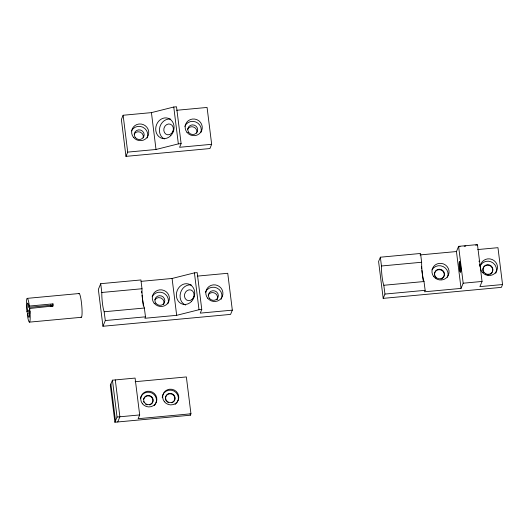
<?xml version="1.0" encoding="UTF-8"?>
<svg xmlns="http://www.w3.org/2000/svg" width="529" height="529" viewBox="0 0 529 529"><rect width="100%" height="100%" fill="white"/><g stroke="black" fill="none" stroke-linecap="round" stroke-linejoin="round"><path stroke-width="0.79" d="M460.005 271.284L460.012 262.377M141.111 281.349L172.084 278.466L194.421 272.865L197.178 272.607L201.767 309.465L199.016 309.723L176.673 315.324L144.886 318.279L145.495 316.811L144.324 307.845A11.942 1.527 84.7 0 1 141.997 288.847L140.906 279.953L100.715 283.689L101.806 292.59A11.942 1.527 84.7 0 0 104.134 311.588L105.304 320.548L102.95 326.267L230.578 314.391L232.33 310.146L227.734 273.288L197.31 276.118M502.55 284.536L479.909 286.639L482.051 281.448L477.462 244.59L458.597 246.349L463.186 283.207L461.043 288.398L424.542 291.79L425.151 290.322L423.98 281.355A11.942 1.527 84.7 0 1 421.653 262.358L420.562 253.464L380.371 257.206L381.462 266.1A11.942 1.527 84.7 0 0 383.789 285.098L384.96 294.064L383.188 298.363L501.38 287.366L502.55 284.536L497.961 247.678L477.747 249.556M172.904 131.86L173.248 130.888M29.386 306.06L52.966 303.864L52.49 305.154L28.903 307.349L29.386 306.06A11.942 1.527 84.7 0 0 26.893 298.726A11.942 1.527 84.7 0 0 26.966 311.925L30.232 311.72M52.966 303.864A11.942 1.527 84.7 0 1 53.237 306L29.684 308.46L29.194 309.677A7.161 0.919 84.7 0 1 29.194 317.155A7.161 0.919 84.7 0 1 27.759 313.161L30.199 312.937M26.979 312.024L27.442 310.589A7.161 0.919 84.7 0 1 27.468 303.335A7.161 0.919 84.7 0 1 28.87 307.124L28.903 307.349M211.666 144.305L179.596 147.287L181.11 143.624L176.514 106.765L173.763 107.023L151.426 112.624L123.125 115.256L121.372 119.508L125.968 156.366L209.92 148.55L211.666 144.305L207.077 107.447L176.653 110.277M125.968 156.366L127.714 152.114L123.125 115.256M100.715 283.689L98.354 289.416L102.95 326.267M190.949 413.797L138.122 418.71L139.682 414.934L135.087 378.076L112.452 380.186L110.31 385.376L114.899 422.235L190.367 415.212L190.949 413.797L186.36 376.939L135.16 381.7M114.899 422.235L117.041 417.044L112.452 380.186M117.729 421.97L119.871 416.779L115.282 379.921M201.767 309.465L200.26 313.128L232.33 310.146M380.371 257.206L378.592 261.511L383.188 298.363M461.043 288.398L456.454 251.539L458.597 246.349M27.759 313.161L27.329 314.768A11.942 1.527 84.7 0 0 29.763 321.758A11.942 1.527 84.7 0 0 29.736 308.929L29.684 308.46M193.905 296.729L193.561 297.701A4.569 4.404 22.4 0 0 193.495 298.039M194.07 296.419L194.467 295.823M127.714 152.114L156.015 149.482L178.352 143.881L181.11 143.624M458.412 246.785L460.051 246.633M464.158 246.249L465.798 246.097M475.637 245.178L477.277 245.026M419.953 254.938L456.454 251.539M27.191 298.363L79.072 293.529M381.462 265.994L421.653 262.252M101.806 292.484L141.997 288.741M27.468 310.834L29.095 310.682M383.862 285.27L424.053 281.527M104.213 311.76L144.404 308.017M29.419 322.135L81.301 317.307M463.186 283.207L482.051 281.448M384.96 294.064L425.151 290.322M105.304 320.548L145.495 316.811M117.041 417.044L139.682 414.934M52.49 305.154L52.457 304.929A7.161 0.919 84.7 0 0 52.391 304.532M421.382 266.404L421.686 268.858M421.891 270.498L423.114 280.324M173.763 107.023L178.352 143.881M194.421 272.865L199.016 309.723M190.162 413.572L190.367 415.212M151.426 112.624L156.015 149.482M172.084 278.466L176.673 315.324M141.521 291.254L141.726 292.894M142.03 295.347L143.359 305.993M110.892 383.961L115.487 420.82M143.617 399.203A4.774 4.602 22.4 0 1 151.023 396.829A4.774 4.602 22.4 0 1 150.745 404.473M150.487 404.612A4.774 4.602 22.4 0 1 149.661 404.936M147.016 404.936A4.774 4.602 22.4 0 1 146.725 404.844M145.905 404.473A4.774 4.602 22.4 0 1 145.654 404.321M143.908 402.331A4.774 4.602 22.4 0 1 143.61 401.504M165.623 399.745A4.774 4.602 22.4 0 1 167.964 394.284A4.774 4.602 22.4 0 1 173.942 395.765A4.774 4.602 22.4 0 1 173.598 401.723M173.162 402.106A4.774 4.602 22.4 0 1 172.923 402.278M172.15 402.695A4.774 4.602 22.4 0 1 171.879 402.8M168.658 402.807A4.774 4.602 22.4 0 1 168.381 402.701M167.581 402.278A4.774 4.602 22.4 0 1 167.336 402.106M166.47 401.286A4.774 4.602 22.4 0 1 166.291 401.055M166.126 400.81A4.774 4.602 22.4 0 1 165.841 400.288M162.674 395.315A8.12 7.823 22.4 0 1 173.816 390.964A8.12 7.823 22.4 0 1 177.142 402.397M176.541 403.177A8.12 7.823 22.4 0 1 176.203 403.534M175.463 404.189A8.12 7.823 22.4 0 1 175.059 404.48M162.264 397.735A8.12 7.823 22.4 0 1 162.529 395.791M140.483 398.311A8.12 7.823 22.4 0 1 151.651 392.895A8.12 7.823 22.4 0 1 154.924 404.837M154.607 405.221A8.12 7.823 22.4 0 1 154.27 405.578M482.937 270.967A4.986 4.807 22.4 0 1 485.88 265.479A4.986 4.807 22.4 0 1 491.99 267.568A4.986 4.807 22.4 0 1 491.011 273.731M490.767 273.91A4.986 4.807 22.4 0 1 490.257 274.234M489.12 274.67A4.986 4.807 22.4 0 1 488.214 274.809M487.599 274.816A4.986 4.807 22.4 0 1 486.984 274.743M485.523 274.24A4.986 4.807 22.4 0 1 485.252 274.088M483.367 272.104A4.986 4.807 22.4 0 1 483.228 271.827M434.375 274.28A4.986 4.807 22.4 0 1 440.571 269.85A4.986 4.807 22.4 0 1 443.719 276.865M443.566 277.123A4.986 4.807 22.4 0 1 442.799 278.042M442.575 278.234A4.986 4.807 22.4 0 1 440.981 279.094M436.068 278.049A4.986 4.807 22.4 0 1 435.625 277.619M434.798 276.336A4.986 4.807 22.4 0 1 434.58 275.768M478.983 261.048A5.502 0.701 84.7 0 1 479.089 261.531M479.545 264.612A5.502 0.701 84.7 0 1 479.664 265.975M432.034 269.783A8.616 8.305 22.4 0 1 443.209 266.583A8.616 8.305 22.4 0 1 447.481 277.335M495.918 272.825A8.616 8.305 22.4 0 1 495.699 273.301M480.008 266.206A8.616 8.305 22.4 0 1 490.905 261.756A8.616 8.305 22.4 0 1 496.103 272.342M154.779 299.91A4.986 4.807 22.4 0 1 163.831 303.944M163.732 304.228A4.986 4.807 22.4 0 1 163.613 304.499M217.135 299.52A4.986 4.807 22.4 0 1 217.002 299.784M208.155 295.189A4.986 4.807 22.4 0 1 214.582 293.04A4.986 4.807 22.4 0 1 217.254 299.249M152.134 296.729A8.616 8.305 22.4 0 1 163.309 292.96A8.616 8.305 22.4 0 1 167.825 303.825M205.437 292.226A8.616 8.305 22.4 0 1 216.83 287.974A8.616 8.305 22.4 0 1 221.129 299.321M185.534 305.054A10.507 9.059 -72.9 0 1 180.534 292.782A10.507 9.059 -72.9 0 1 191.333 284.952M134.121 134.068A4.986 4.807 22.4 0 1 143.253 137.818M187.497 129.347A4.986 4.807 22.4 0 1 193.779 127.132A4.986 4.807 22.4 0 1 196.695 133.123M131.476 130.888A8.616 8.305 22.4 0 1 142.651 127.119A8.616 8.305 22.4 0 1 147.168 137.983M184.78 126.385A8.616 8.305 22.4 0 1 195.67 121.928A8.616 8.305 22.4 0 1 200.875 132.514M164.354 138.982A10.507 9.059 -72.9 0 1 159.97 126.623A10.507 9.059 -72.9 0 1 170.669 119.111M50.837 305.054A6.923 0.886 84.7 0 0 50.916 306.675A7.161 0.919 84.7 0 1 50.797 304.949M52.311 304.287A6.923 0.886 84.7 0 1 52.655 306.648M78.814 293.813A11.942 1.527 84.7 0 1 81.724 305.207A11.942 1.527 84.7 0 1 80.997 317.102M144.675 402.781A4.774 4.602 22.4 0 0 152.821 401.855A4.774 4.602 22.4 0 0 147.736 395.421A4.774 4.602 22.4 0 0 144.675 402.781M166.602 400.737A4.774 4.602 22.4 0 0 174.749 399.812A4.774 4.602 22.4 0 0 169.67 393.378A4.774 4.602 22.4 0 0 166.602 400.737M142.446 403.772A8.12 7.823 22.4 0 0 156.293 402.192A8.12 7.823 22.4 0 0 147.657 391.262A8.12 7.823 22.4 0 0 142.446 403.772M164.38 401.729A8.12 7.823 22.4 0 0 178.227 400.155A8.12 7.823 22.4 0 0 169.584 389.218A8.12 7.823 22.4 0 0 164.38 401.729M433.76 276.647A8.616 8.305 22.4 0 0 448.453 274.974A8.616 8.305 22.4 0 0 439.288 263.376A8.616 8.305 22.4 0 0 433.76 276.647M459.159 264.07A5.502 0.701 84.7 0 0 460.514 272.362A5.502 0.701 84.7 0 0 460.395 264.216A5.502 0.701 84.7 0 0 459.159 264.07M482.19 272.144A8.616 8.305 22.4 0 0 496.89 270.471A8.616 8.305 22.4 0 0 487.725 258.866A8.616 8.305 22.4 0 0 482.19 272.144M435.499 276.746A4.986 4.807 22.4 0 0 444.049 276.125A4.986 4.807 22.4 0 0 439.03 269.208A4.986 4.807 22.4 0 0 435.499 276.746M483.936 272.237A4.986 4.807 22.4 0 0 492.486 271.615A4.986 4.807 22.4 0 0 487.467 264.698A4.986 4.807 22.4 0 0 483.936 272.237M155.843 303.236A4.986 4.807 22.4 0 0 164.393 302.614A4.986 4.807 22.4 0 0 159.374 295.698A4.986 4.807 22.4 0 0 155.843 303.236M154.104 303.137A8.616 8.305 22.4 0 0 168.797 301.464A8.616 8.305 22.4 0 0 159.632 289.859A8.616 8.305 22.4 0 0 154.104 303.137M207.626 298.158A8.616 8.305 22.4 0 0 222.319 296.485A8.616 8.305 22.4 0 0 213.154 284.88A8.616 8.305 22.4 0 0 207.626 298.158M209.365 298.25A4.986 4.807 22.4 0 0 217.915 297.635A4.986 4.807 22.4 0 0 212.896 290.712A4.986 4.807 22.4 0 0 209.365 298.25M191.425 301.504A10.507 9.059 -72.9 0 0 188.734 284.08A10.507 9.059 -72.9 0 0 176.488 296.703A10.507 9.059 -72.9 0 0 191.425 301.504M192.172 299.269A5.502 4.741 -72.9 0 0 191.101 290.057A5.502 4.741 -72.9 0 0 184.482 296.379A5.502 4.741 -72.9 0 0 192.172 299.269M171.515 133.427A5.502 4.741 -72.9 0 0 170.444 124.216A5.502 4.741 -72.9 0 0 163.818 130.544A5.502 4.741 -72.9 0 0 171.515 133.427M133.447 137.295A8.616 8.305 22.4 0 0 148.14 135.622A8.616 8.305 22.4 0 0 138.975 124.017A8.616 8.305 22.4 0 0 133.447 137.295M135.186 137.395A4.986 4.807 22.4 0 0 143.736 136.773A4.986 4.807 22.4 0 0 138.717 129.856A4.986 4.807 22.4 0 0 135.186 137.395M186.962 132.316A8.616 8.305 22.4 0 0 201.661 130.643A8.616 8.305 22.4 0 0 192.49 119.038A8.616 8.305 22.4 0 0 186.962 132.316M188.708 132.409A4.986 4.807 22.4 0 0 197.257 131.794A4.986 4.807 22.4 0 0 192.239 124.877A4.986 4.807 22.4 0 0 188.708 132.409M170.761 135.662A10.507 9.059 -72.9 0 0 168.077 118.238A10.507 9.059 -72.9 0 0 155.83 130.861A10.507 9.059 -72.9 0 0 170.761 135.662"/></g></svg>
